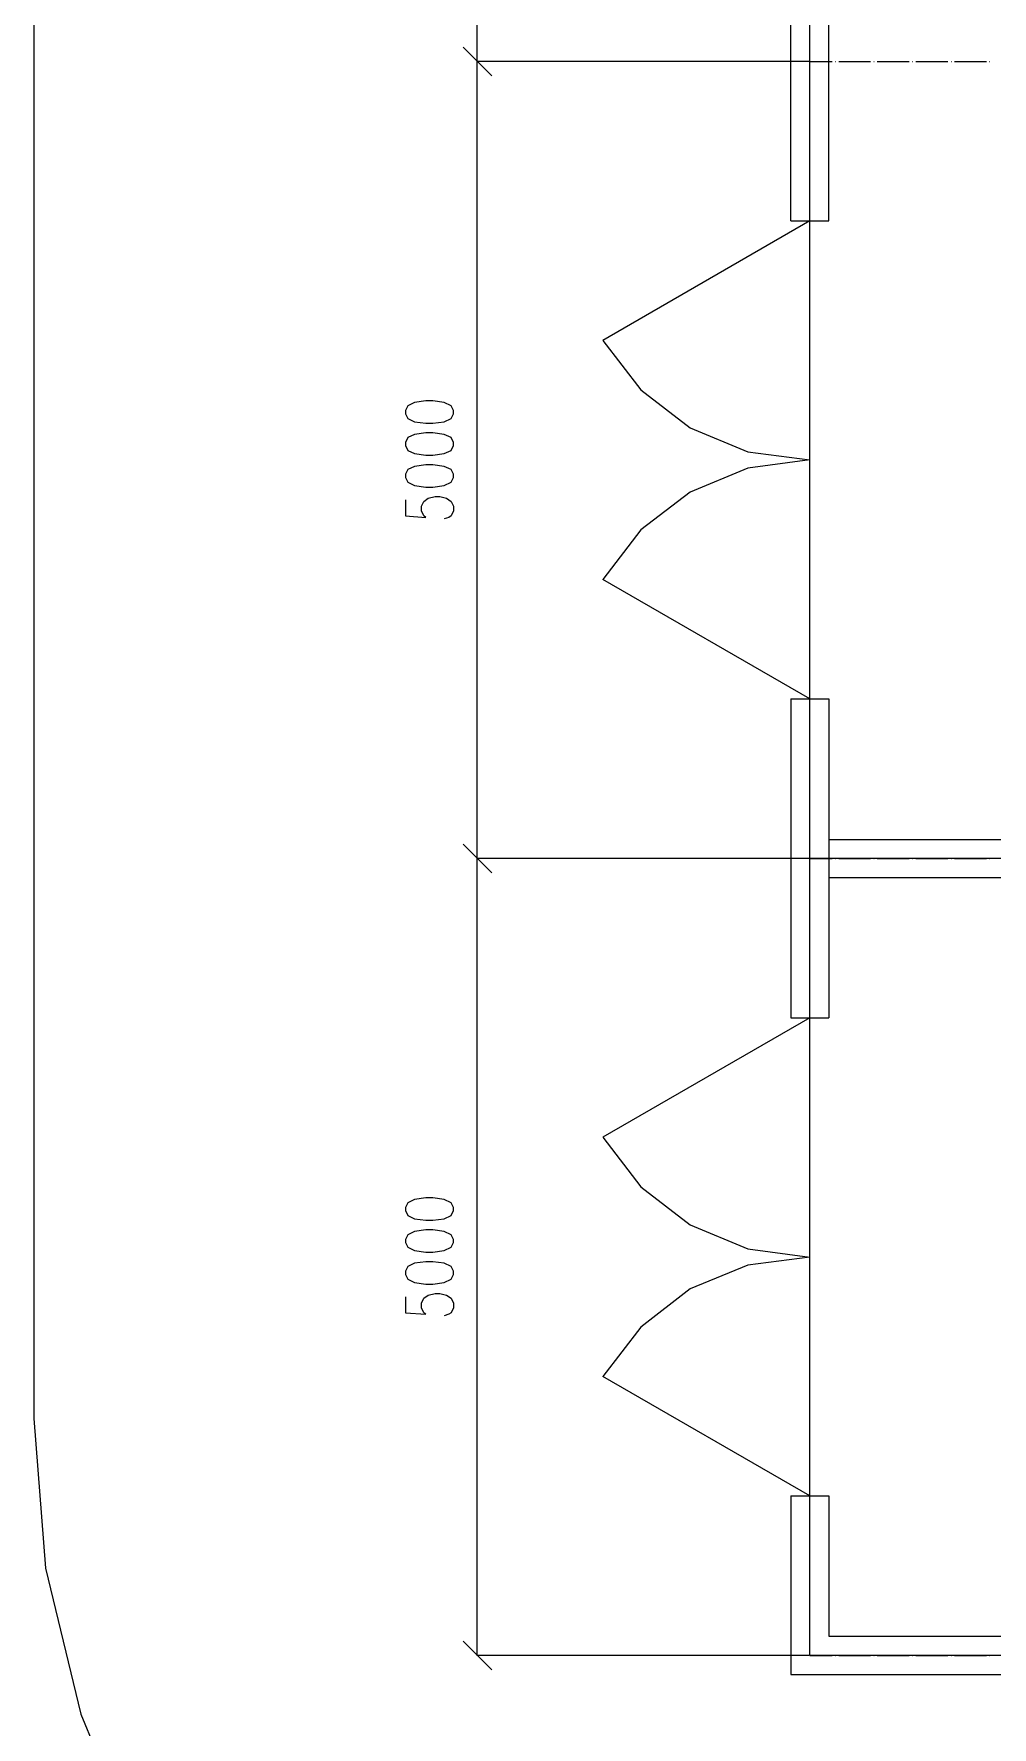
# Model space of a CAD drawing. Header units: millimetres. Extents: x 803 to 707111, y 130 to 2706464.
# Drawn here: x 653041 to 659048, y 2685161 to 2695783 of the extents above; entities that cross this region are included whole.
import ezdxf

# ---------------------------------------------------------------- set-up
doc = ezdxf.new("R2010")
doc.units = ezdxf.units.MM

msp = doc.modelspace()

# ---------------------------------------------------------------- linework, layer by layer
at = {"color": 0, "lineweight": 0}
for points in [[(653041, 2701596), (653041, 2687097)], [(655820, 2695610), (655820, 2700610)], [(657905, 2685611), (657905, 2700610)], [(657785, 2694610), (657785, 2697464)], [(658025, 2694610), (658025, 2697464)], [(657905, 2695771), (657905, 2695773)], [(657905, 2695551), (657905, 2695751)], [(655911, 2695520), (655731, 2695700)], [(655731, 2695700), (655911, 2695520)], [(657901, 2695610), (655818, 2695610)], [(657901, 2695610), (655818, 2695610)], [(655820, 2690611), (655820, 2695610)], [(657905, 2695610), (658044, 2695610)], [(658064, 2695610), (658066, 2695610)], [(658086, 2695610), (658286, 2695610)], [(658306, 2695610), (658308, 2695610)], [(658328, 2695610), (658528, 2695610)], [(658548, 2695610), (658550, 2695610)], [(658570, 2695610), (658770, 2695610)], [(658790, 2695610), (658792, 2695610)], [(658812, 2695610), (659012, 2695610)], [(659032, 2695610), (659034, 2695610)], [(657905, 2695529), (657905, 2695531)], [(657905, 2695309), (657905, 2695509)], [(657905, 2695287), (657905, 2695289)], [(657905, 2695067), (657905, 2695267)], [(657905, 2695045), (657905, 2695047)], [(657905, 2694825), (657905, 2695025)], [(657905, 2694803), (657905, 2694805)], [(657905, 2694583), (657905, 2694783)], [(657905, 2694610), (656607, 2693860)], [(657785, 2694610), (658025, 2694610)], [(657905, 2694561), (657905, 2694563)], [(657905, 2694341), (657905, 2694541)], [(657905, 2694319), (657905, 2694321)], [(657905, 2694099), (657905, 2694299)], [(657905, 2694077), (657905, 2694079)], [(657905, 2693857), (657905, 2694057)], [(656607, 2693860), (656845, 2693549), (657155, 2693311), (657517, 2693161), (657905, 2693110)], [(657905, 2693835), (657905, 2693837)], [(657905, 2693615), (657905, 2693815)], [(657905, 2693593), (657905, 2693595)], [(657905, 2693373), (657905, 2693573)], [(657905, 2693351), (657905, 2693353)], [(657905, 2693131), (657905, 2693331)], [(657905, 2693110), (657517, 2693059), (657155, 2692909), (656845, 2692671), (656607, 2692360)], [(657905, 2693109), (657905, 2693111)], [(657905, 2692889), (657905, 2693089)], [(655370, 2692860), (655370, 2692760), (655499, 2692750), (655485, 2692760), (655470, 2692790), (655470, 2692820), (655485, 2692850), (655513, 2692870), (655556, 2692880), (655585, 2692880), (655628, 2692870), (655656, 2692850), (655671, 2692820), (655671, 2692790), (655656, 2692760), (655642, 2692750), (655613, 2692740)], [(657905, 2692867), (657905, 2692869)], [(657905, 2692647), (657905, 2692847)], [(657905, 2692625), (657905, 2692627)], [(657905, 2692405), (657905, 2692605)], [(657905, 2691611), (656607, 2692360)], [(657905, 2692383), (657905, 2692385)], [(657905, 2692163), (657905, 2692363)], [(657905, 2692141), (657905, 2692143)], [(657905, 2691921), (657905, 2692121)], [(657905, 2691899), (657905, 2691901)], [(657905, 2691679), (657905, 2691879)], [(657785, 2691611), (658025, 2691611)], [(657785, 2691611), (657785, 2689611)], [(657905, 2691657), (657905, 2691659)], [(657905, 2691437), (657905, 2691637)], [(658025, 2691611), (658025, 2689611)], [(657905, 2691415), (657905, 2691417)], [(657905, 2691195), (657905, 2691395)], [(657905, 2691173), (657905, 2691176)], [(657905, 2690953), (657905, 2691153)], [(657905, 2690931), (657905, 2690933)], [(657905, 2690711), (657905, 2690912)], [(658025, 2690730), (667784, 2690730)], [(655911, 2690520), (655731, 2690700)], [(655731, 2690700), (655911, 2690520)], [(657901, 2690611), (655818, 2690611)], [(657901, 2690611), (655818, 2690611)], [(655820, 2685611), (655820, 2690611)], [(657905, 2690690), (657905, 2690691)], [(657905, 2690469), (657905, 2690669)], [(667904, 2690611), (657905, 2690611)], [(657905, 2690611), (658044, 2690611)], [(658064, 2690611), (658066, 2690611)], [(658086, 2690611), (658286, 2690611)], [(658306, 2690611), (658308, 2690611)], [(658328, 2690611), (658528, 2690611)], [(658548, 2690611), (658550, 2690611)], [(658570, 2690611), (658770, 2690611)], [(658790, 2690611), (658792, 2690611)], [(658812, 2690611), (659012, 2690611)], [(659032, 2690611), (659034, 2690611)], [(657905, 2690447), (657905, 2690450)], [(657905, 2690228), (657905, 2690427)], [(658025, 2690490), (667784, 2690490)], [(657905, 2690205), (657905, 2690207)], [(657905, 2689985), (657905, 2690186)], [(657905, 2689964), (657905, 2689965)], [(657905, 2689743), (657905, 2689943)], [(657905, 2689721), (657905, 2689724)], [(657905, 2689502), (657905, 2689702)], [(657905, 2689611), (656607, 2688861)], [(657785, 2689611), (658025, 2689611)], [(657905, 2689480), (657905, 2689481)], [(657905, 2689259), (657905, 2689459)], [(657905, 2689238), (657905, 2689240)], [(657905, 2689018), (657905, 2689217)], [(657905, 2688995), (657905, 2688998)], [(657905, 2688776), (657905, 2688976)], [(656607, 2688861), (656845, 2688550), (657155, 2688311), (657517, 2688162), (657905, 2688110)], [(657905, 2688754), (657905, 2688755)], [(657905, 2688533), (657905, 2688733)], [(657905, 2688511), (657905, 2688514)], [(657905, 2688292), (657905, 2688492)], [(657905, 2688270), (657905, 2688271)], [(657905, 2688050), (657905, 2688250)], [(657905, 2688110), (657517, 2688059), (657155, 2687910), (656845, 2687671), (656607, 2687361)], [(657905, 2688028), (657905, 2688030)], [(657905, 2687808), (657905, 2688007)], [(655370, 2687861), (655370, 2687761), (655499, 2687751), (655485, 2687761), (655470, 2687791), (655470, 2687821), (655485, 2687851), (655513, 2687870), (655556, 2687881), (655585, 2687881), (655628, 2687870), (655656, 2687851), (655671, 2687821), (655671, 2687791), (655656, 2687761), (655642, 2687751), (655613, 2687741)], [(657905, 2687785), (657905, 2687788)], [(657905, 2687566), (657905, 2687766)], [(657905, 2687544), (657905, 2687545)], [(657905, 2687324), (657905, 2687524)], [(657905, 2686611), (656607, 2687361)], [(657905, 2687302), (657905, 2687304)], [(657905, 2687082), (657905, 2687282)], [(653041, 2687097), (653115, 2686159), (653335, 2685243), (653695, 2684373), (654187, 2683571), (654799, 2682855), (655514, 2682244), (656317, 2681751), (657187, 2681391), (658102, 2681171), (659041, 2681098)], [(657905, 2687060), (657905, 2687062)], [(657905, 2686840), (657905, 2687040)], [(657905, 2686818), (657905, 2686820)], [(657905, 2686598), (657905, 2686798)], [(657785, 2686611), (657785, 2685491)], [(657785, 2686611), (658025, 2686611)], [(657905, 2686576), (657905, 2686578)], [(658025, 2686611), (658025, 2685731)], [(657905, 2686356), (657905, 2686556)], [(657905, 2686334), (657905, 2686336)], [(657905, 2686114), (657905, 2686314)], [(657905, 2686092), (657905, 2686094)], [(657905, 2685872), (657905, 2686072)], [(657905, 2685850), (657905, 2685852)], [(657905, 2685611), (657905, 2685830)], [(658025, 2685731), (667784, 2685731)], [(655731, 2685701), (655911, 2685521)], [(657901, 2685611), (655818, 2685611)], [(667904, 2685611), (657905, 2685611)], [(657905, 2685611), (658044, 2685611)], [(658064, 2685611), (658066, 2685611)], [(658086, 2685611), (658286, 2685611)], [(658306, 2685611), (658308, 2685611)], [(658328, 2685611), (658528, 2685611)], [(658548, 2685611), (658550, 2685611)], [(658570, 2685611), (658770, 2685611)], [(658790, 2685611), (658792, 2685611)], [(658812, 2685611), (659012, 2685611)], [(659032, 2685611), (659034, 2685611)], [(657785, 2685491), (668024, 2685491)]]:
    msp.add_lwpolyline(points, dxfattribs=at)
for points in [[(655370, 2693400), (655385, 2693370), (655428, 2693350), (655499, 2693340), (655542, 2693340), (655613, 2693350), (655656, 2693370), (655671, 2693400), (655671, 2693420), (655656, 2693450), (655613, 2693470), (655542, 2693480), (655499, 2693480), (655428, 2693470), (655385, 2693450), (655370, 2693420)], [(655370, 2693200), (655385, 2693170), (655428, 2693150), (655499, 2693140), (655542, 2693140), (655613, 2693150), (655656, 2693170), (655671, 2693200), (655671, 2693220), (655656, 2693250), (655613, 2693270), (655542, 2693280), (655499, 2693280), (655428, 2693270), (655385, 2693250), (655370, 2693220)], [(655370, 2693000), (655385, 2692970), (655428, 2692950), (655499, 2692940), (655542, 2692940), (655613, 2692950), (655656, 2692970), (655671, 2693000), (655671, 2693020), (655656, 2693050), (655613, 2693070), (655542, 2693080), (655499, 2693080), (655428, 2693070), (655385, 2693050), (655370, 2693020)], [(655370, 2688401), (655385, 2688371), (655428, 2688350), (655499, 2688341), (655542, 2688341), (655613, 2688350), (655656, 2688371), (655671, 2688401), (655671, 2688420), (655656, 2688451), (655613, 2688471), (655542, 2688481), (655499, 2688481), (655428, 2688471), (655385, 2688451), (655370, 2688420)], [(655370, 2688201), (655385, 2688171), (655428, 2688150), (655499, 2688141), (655542, 2688141), (655613, 2688150), (655656, 2688171), (655671, 2688201), (655671, 2688221), (655656, 2688250), (655613, 2688271), (655542, 2688281), (655499, 2688281), (655428, 2688271), (655385, 2688250), (655370, 2688221)], [(655370, 2688001), (655385, 2687971), (655428, 2687951), (655499, 2687940), (655542, 2687940), (655613, 2687951), (655656, 2687971), (655671, 2688001), (655671, 2688021), (655656, 2688051), (655613, 2688071), (655542, 2688080), (655499, 2688080), (655428, 2688071), (655385, 2688051), (655370, 2688021)]]:
    msp.add_lwpolyline(points, close=True, dxfattribs=at)

doc.saveas('drawing.dxf')
